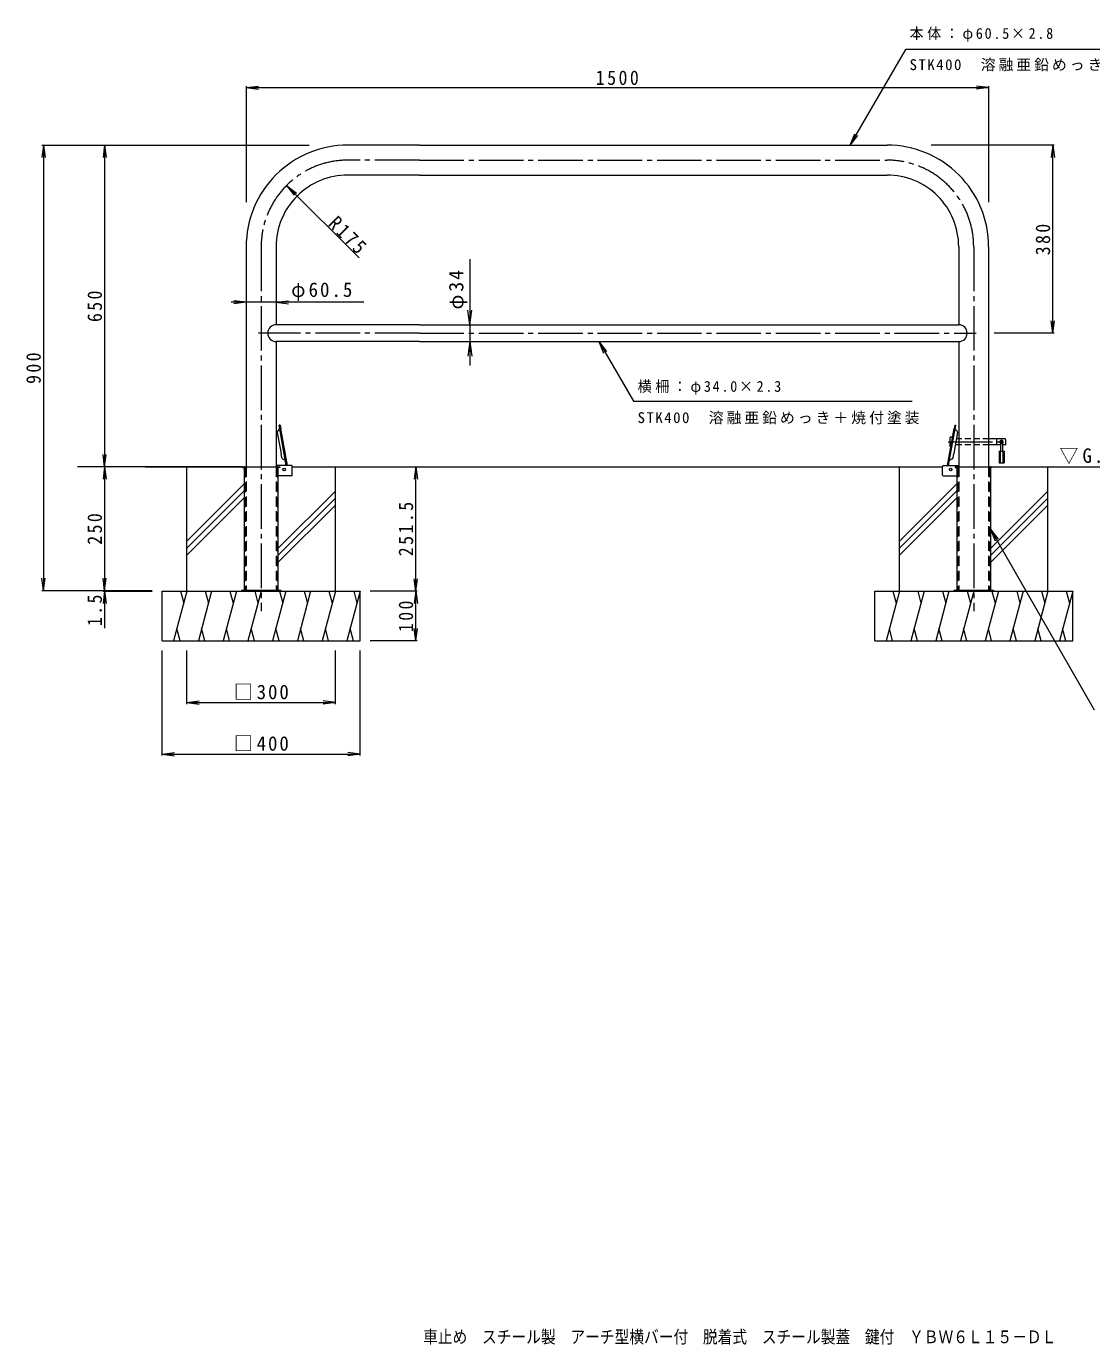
# Model space of a CAD drawing. Units: millimetres, scale not verified. Extents: x -1722 to 1798, y -1460 to 1294.
# Drawn here: x -1722 to 431, y -1370 to 1294 of the extents above; entities that cross this region are included whole.
import ezdxf
from ezdxf.enums import TextEntityAlignment as Align

# ---------------------------------------------------------------- set-up
doc = ezdxf.new("R2010")
doc.units = ezdxf.units.MM
doc.header["$LTSCALE"] = 10
for name, pattern in [('CHAIN1', [8, 5, -1, 1, -1]), ('CHAIN2', [12, 9, -1, 1, -1]), ('DASHED1', [1.8, 1.2, -0.6]), ('DASHED2', [3, 2, -1])]:
    doc.linetypes.add(name, pattern=pattern)
for name, color, linetype, lineweight in [('C-0', 4, 'Continuous', 9), ('C-1', 7, 'Continuous', 9), ('C-2', 4, 'Continuous', 9), ('C-3', 3, 'DASHED2', 9), ('C-4', 7, 'Continuous', 9), ('C-5', 7, 'Continuous', 9), ('C-6', 7, 'Continuous', 9), ('C-A', 2, 'Continuous', 9), ('C-E', 6, 'Continuous', 5)]:
    doc.layers.add(name, color=color, linetype=linetype, lineweight=lineweight)
doc.layers.add('F-F', color=2, linetype='Continuous')
doc.styles.add('ＭＳ ゴシック', font='')
doc.styles.get('ＭＳ ゴシック').set_extended_font_data('MS Gothic')

msp = doc.modelspace()

# ---------------------------------------------------------------- linework, layer by layer
at = {"layer": 'C-0', "color": 7, "linetype": 'CHAIN2'}
for p, q in [((-927.44, 1023.94), (-1072.19, 1023.94)), ((-927.44, 1023.94), (17.31, 1023.94)), ((-1247.19, 848.94), (-1247.19, 112.29)), ((192.31, 848.94), (192.31, 112.29)), ((-927.44, 674.19), (-1252.37, 674.19)), ((-927.44, 674.19), (197.49, 674.19)), ((140.44, 454.42), (259.05, 454.42))]:
    msp.add_line(p, q, dxfattribs=at)
at = {"layer": 'C-0'}
for p, q in [((-1284.69, 404.19), (-1284.69, 402.69)), ((-1284.69, 404.19), (-1284.69, 402.69)), ((-1284.69, 404.19), (-1209.69, 404.19)), ((-1284.69, 402.69), (-1281.19, 402.69)), ((-1281.19, 402.69), (-1281.19, 154.19)), ((-1213.19, 402.69), (-1213.19, 154.19)), ((-1209.69, 402.69), (-1213.19, 402.69)), ((-1209.69, 404.19), (-1209.69, 402.69)), ((154.81, 404.19), (154.81, 402.69)), ((154.81, 404.19), (154.81, 402.69)), ((154.81, 404.19), (229.81, 404.19)), ((154.81, 402.69), (158.31, 402.69)), ((158.31, 402.69), (158.31, 154.19)), ((226.31, 402.69), (226.31, 154.19)), ((229.81, 402.69), (226.31, 402.69)), ((229.81, 404.19), (229.81, 402.69))]:
    msp.add_line(p, q, dxfattribs=at)
at = {"layer": 'C-0', "linetype": 'DASHED2'}
for p, q in [((-1279.69, 402.69), (-1279.69, 154.19)), ((-1214.69, 402.69), (-1214.69, 154.19)), ((159.81, 402.69), (159.81, 154.19)), ((224.81, 402.69), (224.81, 154.19))]:
    msp.add_line(p, q, dxfattribs=at)
at = {"layer": 'C-0', "color": 7, "linetype": 'CHAIN2'}
for centre, start, end in [((-1072.19, 848.94), 89.99976, 180), ((17.31, 848.94), 0, 90.00024)]:
    msp.add_arc(centre, 175, start, end, dxfattribs=at)
at = {"layer": 'C-0', "linetype": 'DASHED2'}
for centre, start, end in [((-1281.19, 402.69), 0, 90), ((-1213.19, 402.69), 90, 180), ((158.31, 402.69), 0, 90), ((226.31, 402.69), 90, 180)]:
    msp.add_arc(centre, 1.5, start, end, dxfattribs=at)
at = {"layer": 'C-1', "color": 3}
for p, q in [((-1185.94, 406.49), (-1216.94, 406.49)), ((-1184.44, 387.49), (-1184.44, 404.99)), ((129.56, 387.49), (129.56, 404.99)), ((131.06, 406.49), (162.06, 406.49)), ((-1185.94, 385.99), (-1213.19, 385.99)), ((131.06, 385.99), (158.31, 385.99))]:
    msp.add_line(p, q, dxfattribs=at)
at = {"layer": 'C-1'}
for p, q in [((-1287.19, 154.19), (-1287.19, 152.69)), ((-1207.19, 154.19), (-1287.19, 154.19)), ((-1259.69, 154.19), (-1259.69, 152.69)), ((-1234.69, 154.19), (-1234.69, 152.69)), ((-1207.19, 154.19), (-1207.19, 152.69)), ((152.31, 154.19), (152.31, 152.69)), ((232.31, 154.19), (152.31, 154.19)), ((179.81, 154.19), (179.81, 152.69)), ((204.81, 154.19), (204.81, 152.69)), ((232.31, 154.19), (232.31, 152.69))]:
    msp.add_line(p, q, dxfattribs=at)
at = {"layer": 'C-1', "color": 3}
for centre, start, end in [((-1185.94, 404.99), 0, 90), ((131.06, 404.99), 90, 180), ((-1185.94, 387.49), 270, 0), ((131.06, 387.49), 180, 270)]:
    msp.add_arc(centre, 1.5, start, end, dxfattribs=at)
at = {"layer": 'C-2', "color": 3}
for p, q in [((-927.44, 1054.19), (-1072.19, 1054.19)), ((-927.44, 1054.19), (17.31, 1054.19)), ((-927.44, 993.69), (-1072.19, 993.69)), ((-927.44, 993.69), (17.31, 993.69)), ((-1277.44, 848.94), (-1277.44, 404.19)), ((-1216.94, 848.94), (-1216.94, 691.19)), ((162.06, 848.94), (162.06, 691.19)), ((222.56, 848.94), (222.56, 404.19)), ((-927.44, 691.19), (-1216.94, 691.19)), ((-927.44, 691.19), (162.06, 691.19)), ((-927.44, 657.19), (-1216.94, 657.19)), ((-1216.94, 657.19), (-1216.94, 404.19)), ((-927.44, 657.19), (162.06, 657.19)), ((162.06, 657.19), (162.06, 404.19))]:
    msp.add_line(p, q, dxfattribs=at)
at = {"layer": 'C-2'}
for p, q in [((-1213.75, 476.37), (-1209.93, 480.19)), ((-1208.76, 488.53), (-1211.03, 488.13)), ((-1196.64, 406.49), (-1211.03, 488.13)), ((-1208.76, 488.53), (-1207.56, 481.72)), ((-1194.3, 406.49), (-1207.56, 481.72)), ((139.41, 406.49), (152.68, 481.72)), ((141.75, 406.49), (156.14, 488.13)), ((153.88, 488.53), (152.68, 481.72)), ((153.88, 488.53), (156.14, 488.13)), ((158.86, 476.37), (155.05, 480.19)), ((-1214.58, 473.73), (-1207.1, 431.32)), ((159.7, 473.73), (152.22, 431.32)), ((-1205.49, 422.16), (-1207.1, 431.32)), ((150.6, 422.16), (152.22, 431.32)), ((-1203.82, 419.97), (-1198.91, 417.68)), ((148.93, 419.97), (144.02, 417.68))]:
    msp.add_line(p, q, dxfattribs=at)
at = {"layer": 'C-2', "color": 3}
for centre, radius, start, end in [((-1072.19, 848.94), 205.25, 89.99977, 180), ((17.31, 848.94), 205.25, 0, 90.00023), ((-1072.19, 848.94), 144.75, 89.9998, 180), ((17.31, 848.94), 144.75, 0, 90.0002), ((-1216.94, 674.19), 17, 90, 270), ((162.06, 674.19), 17, 270, 90)]:
    msp.add_arc(centre, radius, start, end, dxfattribs=at)
at = {"layer": 'C-2'}
for centre, radius, start, end in [((-1210.43, 480.68), 0.7, 315.00111, 10.00201), ((155.54, 480.68), 0.7, 169.99799, 224.99889), ((-1211.63, 474.25), 3, 135.00081, 190.00044), ((156.74, 474.25), 3, 349.99956, 44.99919), ((-1202.53, 422.68), 3, 190.00035, 244.99828), ((-1199.2, 417.04), 0.7, 9.99756, 64.99773), ((144.32, 417.04), 0.7, 115.00227, 170.00244), ((147.65, 422.68), 3, 295.00172, 349.99965)]:
    msp.add_arc(centre, radius, start, end, dxfattribs=at)
at = {"layer": 'C-3'}
for p, q in [((-1277.44, 404.19), (-1277.44, 154.19)), ((-1216.94, 404.19), (-1216.94, 154.19)), ((162.06, 404.19), (162.06, 154.19)), ((222.56, 404.19), (222.56, 154.19))]:
    msp.add_line(p, q, dxfattribs=at)
at = {"layer": 'C-4'}
for p, q in [((-1277.44, 1170.44), (-1252.66, 1173.71)), ((-1277.44, 1173.44), (-1277.44, 938.86)), ((222.56, 1170.44), (197.77, 1173.71)), ((222.56, 1173.44), (222.56, 938.86)), ((-1277.44, 1170.44), (-1252.66, 1167.18)), ((-1277.44, 1170.44), (222.56, 1170.44)), ((222.56, 1170.44), (197.77, 1167.18)), ((-1687.06, 1054.19), (-1690.33, 1029.4)), ((-1690.06, 1054.19), (-1150.49, 1054.19)), ((-1687.06, 1054.19), (-1687.06, 154.19)), ((-1687.06, 1054.19), (-1683.8, 1029.4)), ((-1563.42, 1054.19), (-1566.68, 1029.4)), ((-1563.42, 1054.19), (-1563.42, 404.19)), ((-1563.42, 1054.19), (-1560.16, 1029.4)), ((355.11, 1054.19), (106.37, 1054.19)), ((352.11, 1054.19), (348.85, 1029.4)), ((352.11, 674.19), (352.11, 1054.19)), ((352.11, 1054.19), (355.37, 1029.4)), ((-1195.9, 972.72), (-1180.68, 952.89)), ((-825.63, 823.77), (-825.63, 609.14)), ((-1039.84, 736.55), (-1307.91, 736.55)), ((-1277.44, 736.55), (-1302.23, 739.81)), ((-1277.44, 736.55), (-1302.23, 733.28)), ((-1277.44, 736.55), (-1277.44, 734.75)), ((-1216.94, 736.55), (-1192.16, 739.81)), ((-1216.94, 736.55), (-1216.94, 734.75)), ((-1216.94, 736.55), (-1192.16, 733.28)), ((-825.63, 691.19), (-829.54, 720.93)), ((-825.63, 691.19), (-821.71, 720.93)), ((352.11, 674.19), (348.85, 698.98)), ((352.11, 674.19), (355.37, 698.98)), ((-825.63, 691.19), (-822.63, 691.19)), ((355.11, 674.19), (233.92, 674.19)), ((-825.63, 657.19), (-829.54, 627.45)), ((-825.63, 657.19), (-822.63, 657.19)), ((-825.63, 657.19), (-821.71, 627.45)), ((-1563.42, 404.19), (-1566.68, 428.98)), ((-1563.42, 404.19), (-1560.16, 428.98)), ((-1563.42, 404.19), (-1566.68, 379.41)), ((-1563.42, 404.19), (-1563.42, 154.19)), ((-1563.42, 404.19), (-1560.16, 379.41)), ((-934.8, 404.19), (-938.06, 379.4)), ((-934.8, 152.69), (-934.8, 404.19)), ((-934.8, 404.19), (-931.53, 379.4)), ((-1687.06, 154.19), (-1690.33, 178.98)), ((-1687.06, 154.19), (-1683.8, 178.98)), ((-1563.42, 154.19), (-1566.68, 178.98)), ((-1563.42, 154.19), (-1566.68, 178.98)), ((-1563.42, 154.19), (-1560.16, 178.98)), ((-1563.42, 154.19), (-1560.16, 178.98)), ((-934.8, 152.69), (-938.06, 177.47)), ((-934.8, 152.69), (-931.53, 177.47)), ((-1690.06, 154.19), (-1467.19, 154.19)), ((-1563.42, 152.69), (-1566.68, 127.9)), ((-1566.42, 152.69), (-1467.19, 152.69)), ((-1563.42, 154.19), (-1563.42, 152.69)), ((-1563.42, 152.69), (-1560.16, 127.9)), ((-1563.42, 152.69), (-1563.42, 77.74)), ((-931.8, 152.69), (-1027.19, 152.69)), ((-934.8, 152.69), (-938.06, 127.9)), ((-934.8, 52.69), (-934.8, 152.69)), ((-934.8, 152.69), (-931.53, 127.9)), ((-934.8, 52.69), (-938.06, 77.47)), ((-934.8, 52.69), (-931.53, 77.47)), ((-1447.19, -179.41), (-1447.19, 32.69)), ((-1397.19, -75.3), (-1397.19, 32.69)), ((-1097.19, -75.3), (-1097.19, 32.69)), ((-1047.19, -179.41), (-1047.19, 32.69)), ((-931.8, 52.69), (-1027.19, 52.69)), ((-1397.19, -72.3), (-1372.41, -69.04)), ((-1397.19, -72.3), (-1097.19, -72.3)), ((-1397.19, -72.3), (-1372.41, -75.56)), ((-1097.19, -72.3), (-1121.98, -69.04)), ((-1097.19, -72.3), (-1121.98, -75.56)), ((-1447.19, -176.41), (-1422.41, -173.15)), ((-1447.19, -176.41), (-1047.19, -176.41)), ((-1447.19, -176.41), (-1422.41, -179.68)), ((-1047.19, -176.41), (-1071.98, -173.15)), ((-1047.19, -176.41), (-1071.98, -179.68))]:
    msp.add_line(p, q, dxfattribs=at)
msp.add_lwpolyline([(-1049.45, 826.18), (-1195.9, 972.72), (-1176.06, 957.5)], dxfattribs=at)
at = {"layer": 'C-5'}
for p, q in [((-57.18, 1054.19), (55.26, 1247.73)), ((617.79, 1247.74), (55.26, 1247.73)), ((-57.18, 1054.19), (-47.61, 1077.29)), ((-57.18, 1054.19), (-47.61, 1077.29)), ((-57.18, 1054.19), (-47.61, 1077.29)), ((-57.18, 1054.19), (-41.96, 1074.02)), ((-57.18, 1054.19), (-41.96, 1074.02)), ((-57.18, 1054.19), (-41.96, 1074.02)), ((-564.96, 657.19), (-494.9, 536.59)), ((-564.96, 657.19), (-549.75, 637.36)), ((-564.96, 657.19), (-555.4, 634.09)), ((-494.9, 536.59), (68.31, 536.59)), ((226.31, 277.83), (235.87, 254.73)), ((226.31, 277.83), (435.42, -86.96)), ((226.31, 277.83), (241.53, 257.99))]:
    msp.add_line(p, q, dxfattribs=at)
at = {"layer": 'C-6'}
for p, q in [((144.57, 445.42), (144.57, 463.42)), ((145.57, 464.42), (149.63, 464.42)), ((162.06, 460.42), (157.35, 460.42)), ((255.57, 460.42), (222.56, 460.42)), ((238.57, 460.42), (238.57, 448.42)), ((256.57, 459.42), (256.57, 449.42)), ((146.1, 444.42), (145.57, 444.42)), ((162.06, 448.42), (155.23, 448.42)), ((246.32, 448.42), (222.56, 448.42)), ((255.57, 448.42), (250.82, 448.42))]:
    msp.add_line(p, q, dxfattribs=at)
at = {"layer": 'C-6', "linetype": 'DASHED1'}
for p, q in [((222.56, 460.42), (162.06, 460.42)), ((222.56, 448.42), (162.06, 448.42))]:
    msp.add_line(p, q, dxfattribs=at)
at = {"layer": 'C-6', "linetype": 'CHAIN1'}
msp.add_line((248.57, 458.94), (248.57, 449.88), dxfattribs=at)
at = {"layer": 'C-6', "color": 6, "lineweight": 5}
for p, q in [((-1284.69, 404.19), (-1618.44, 404.19)), ((-1184.44, 404.19), (129.56, 404.19)), ((222.56, 404.19), (498.97, 404.19))]:
    msp.add_line(p, q, dxfattribs=at)
at = {"layer": 'C-6'}
for centre, radius, start, end in [((145.57, 463.42), 1, 90, 180), ((248.57, 454.42), 3.5, 310.00473, 229.99223), ((255.57, 459.42), 1, 0, 90), ((145.57, 445.42), 1, 180, 270), ((255.57, 449.42), 1, 270, 0)]:
    msp.add_arc(centre, radius, start, end, dxfattribs=at)
at = {"layer": 'C-A'}
for p, q in [((246.32, 453.17), (246.32, 435.42)), ((250.82, 453.17), (250.82, 435.42)), ((243.57, 435.42), (253.57, 435.42)), ((245.82, 435.42), (245.82, 411.92)), ((251.32, 435.42), (251.32, 411.92)), ((253.57, 435.42), (253.57, 411.92))]:
    msp.add_line(p, q, dxfattribs=at)
msp.add_lwpolyline([(243.57, 435.42), (243.57, 411.92), (253.57, 411.92)], dxfattribs=at)
msp.add_arc((248.57, 453.17), 2.25, 0, 180, dxfattribs=at)
at = {"layer": 'C-E'}
for p, q in [((-1481.41, 404.19), (-1284.69, 404.19)), ((-1397.19, 152.69), (-1397.19, 404.19)), ((-1184.44, 404.19), (-1013.79, 404.19)), ((-1097.19, 152.69), (-1097.19, 404.19)), ((-541.91, 404.19), (129.56, 404.19)), ((42.31, 152.69), (42.31, 404.19)), ((229.81, 404.19), (425.71, 404.19)), ((342.31, 152.69), (342.31, 404.19)), ((-1281.19, 370), (-1397.19, 254)), ((-1281.19, 355.86), (-1397.19, 239.86)), ((-1097.19, 355.12), (-1213.19, 239.12)), ((158.31, 370), (42.31, 254)), ((158.31, 355.86), (42.31, 239.86)), ((342.31, 355.12), (226.31, 239.12)), ((-1281.19, 341.71), (-1397.19, 225.71)), ((-1097.19, 340.97), (-1213.19, 224.97)), ((-1097.19, 326.83), (-1213.19, 210.83)), ((158.31, 341.71), (42.31, 225.71)), ((342.31, 340.98), (226.31, 224.98)), ((342.31, 326.83), (226.31, 210.83)), ((-1447.19, 152.69), (-1047.19, 152.69)), ((-1447.19, 52.69), (-1447.19, 152.69)), ((-1397.19, 152.69), (-1423.99, 52.69)), ((-1410.24, 152.69), (-1403.72, 128.34)), ((-1347.19, 152.69), (-1373.99, 52.69)), ((-1360.24, 152.69), (-1353.72, 128.34)), ((-1297.19, 152.69), (-1323.99, 52.69)), ((-1310.24, 152.69), (-1303.72, 128.34)), ((-1247.19, 152.69), (-1273.99, 52.69)), ((-1260.24, 152.69), (-1253.72, 128.34)), ((-1197.19, 152.69), (-1223.99, 52.69)), ((-1210.24, 152.69), (-1203.72, 128.34)), ((-1147.19, 152.69), (-1173.99, 52.69)), ((-1160.24, 152.69), (-1153.72, 128.34)), ((-1097.19, 152.69), (-1123.99, 52.69)), ((-1110.24, 152.69), (-1103.72, 128.34)), ((-1047.19, 152.69), (-1073.99, 52.69)), ((-1060.24, 152.69), (-1053.72, 128.34)), ((-1047.19, 52.69), (-1047.19, 152.69)), ((-7.69, 152.69), (392.31, 152.69)), ((-7.69, 52.69), (-7.69, 152.69)), ((42.31, 152.69), (15.51, 52.69)), ((29.26, 152.69), (35.78, 128.34)), ((92.31, 152.69), (65.51, 52.69)), ((79.26, 152.69), (85.78, 128.34)), ((142.31, 152.69), (115.51, 52.69)), ((129.26, 152.69), (135.78, 128.34)), ((192.31, 152.69), (165.51, 52.69)), ((179.26, 152.69), (185.78, 128.34)), ((242.31, 152.69), (215.51, 52.69)), ((229.26, 152.69), (235.78, 128.34)), ((292.31, 152.69), (265.51, 52.69)), ((279.26, 152.69), (285.78, 128.34)), ((342.31, 152.69), (315.51, 52.69)), ((329.26, 152.69), (335.78, 128.34)), ((392.31, 152.69), (365.51, 52.69)), ((379.26, 152.69), (385.78, 128.34)), ((392.31, 52.69), (392.31, 152.69)), ((-1410.94, 52.69), (-1417.46, 77.04)), ((-1360.94, 52.69), (-1367.46, 77.04)), ((-1310.94, 52.69), (-1317.46, 77.04)), ((-1260.94, 52.69), (-1267.46, 77.04)), ((-1210.94, 52.69), (-1217.46, 77.04)), ((-1160.94, 52.69), (-1167.46, 77.04)), ((-1110.94, 52.69), (-1117.46, 77.04)), ((-1060.94, 52.69), (-1067.46, 77.04)), ((28.56, 52.69), (22.04, 77.04)), ((78.56, 52.69), (72.04, 77.04)), ((128.56, 52.69), (122.04, 77.04)), ((178.56, 52.69), (172.04, 77.04)), ((228.56, 52.69), (222.04, 77.04)), ((278.56, 52.69), (272.04, 77.04)), ((328.56, 52.69), (322.04, 77.04)), ((378.56, 52.69), (372.04, 77.04)), ((-1447.19, 52.69), (-1047.19, 52.69)), ((-7.69, 52.69), (392.31, 52.69))]:
    msp.add_line(p, q, dxfattribs=at)
at = {"layer": 'C-E', "color": 4, "lineweight": 9}
for centre in [(-1200.84, 398.69), (145.96, 398.69)]:
    msp.add_circle(centre, 2.5, dxfattribs=at)

# ---------------------------------------------------------------- texts
at = {"layer": 'C-4', "color": 2, "char_height": 29.33, "attachment_point": 7, "style": 'ＭＳ ゴシック'}
for s, insert in [('\\T1.28;\\W0.9;1500', (-571.19, 1175.44)), ('\\T1.22;\\W0.95;φ60.5', (-1186.48, 739.55)), ('\\T1.21;\\W0.95;□300', (-1302.19, -66.3)), ('\\T1.21;\\W0.95;□400', (-1302.19, -170.41))]:
    msp.add_mtext(s, dxfattribs=dict(at, insert=insert))
for s, insert, rotation in [('\\T1.28;\\W0.9;R175', (-1114.13, 892.96), 315), ('\\T1.27;\\W0.9;380', (347.11, 831.69), 90), ('\\T1.19;φ34', (-830.63, 721.98), 90), ('\\T1.27;\\W0.9;650', (-1568.42, 696.69), 90), ('\\T1.27;\\W0.9;900', (-1692.06, 571.69), 90), ('\\T1.28;\\W0.9;251.5', (-939.8, 223.44), 90), ('\\T1.27;\\W0.9;250', (-1568.42, 246.69), 90), ('\\T1.27;\\W0.9;1.5', (-1568.42, 82.27), 90), ('\\T1.27;\\W0.9;100', (-939.8, 70.19), 90)]:
    msp.add_mtext(s, dxfattribs=dict(at, insert=insert, rotation=rotation))
at = {"layer": 'C-5', "char_height": 21.99, "attachment_point": 7, "style": 'ＭＳ ゴシック'}
for s, insert in [('\\T1.25;\\W0.95;本体：φ60.5×2.8', (62.79, 1263.14)), ('\\T1.2;STK400\u3000溶融亜鉛めっき＋焼付塗装', (62.79, 1203.39)), ('\\T1.25;\\W0.95;横柵：φ34.0×2.3', (-486.69, 549.74)), ('\\T1.2;STK400\u3000溶融亜鉛めっき＋焼付塗装', (-486.69, 489.99))]:
    msp.add_mtext(s, dxfattribs=dict(at, insert=insert))
at = {"layer": 'C-5', "color": 2, "insert": (365.73, 409.42), "char_height": 29.33, "attachment_point": 7, "style": 'ＭＳ ゴシック'}
msp.add_mtext('\\T1.22;\\W0.95;▽G.L.', dxfattribs=at)
at = {"layer": 'F-F', "style": 'ＭＳ ゴシック', "width": 0.85}
msp.add_text('車止め\u3000スチール製\u3000アーチ型横バー付\u3000脱着式\u3000スチール製蓋\u3000鍵付\u3000ＹＢＷ６Ｌ１５－ＤＬ', height=25.66, dxfattribs=at).set_placement((-920, -1374.79), align=Align.BOTTOM_LEFT)

doc.saveas('drawing.dxf')
